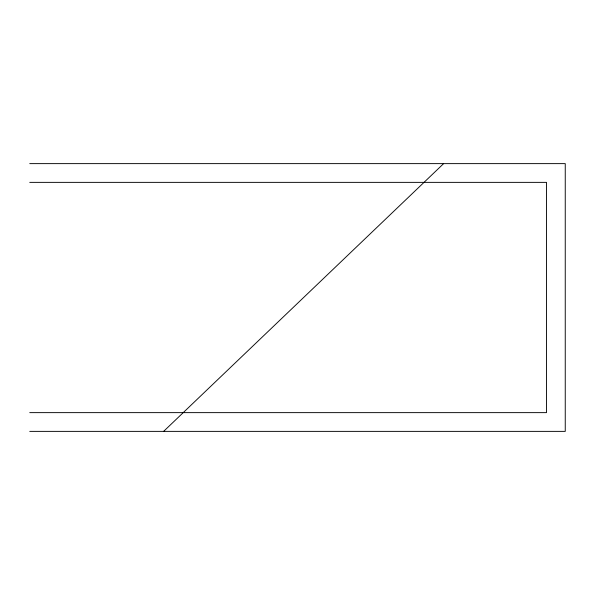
<?xml version="1.0" encoding="UTF-8"?>
<svg xmlns="http://www.w3.org/2000/svg" width="595" height="595" viewBox="0 0 595 595"><rect width="100%" height="100%" fill="white"/><g stroke="black" fill="none" stroke-linecap="round" stroke-linejoin="round"><path stroke-width="0.89" d="M163.625 431.375L443.625 163.625M29.75 163.625L565.25 163.625L565.25 431.375L29.75 431.375M29.75 182.368L546.507 182.368L546.507 412.632L29.75 412.632"/></g></svg>
